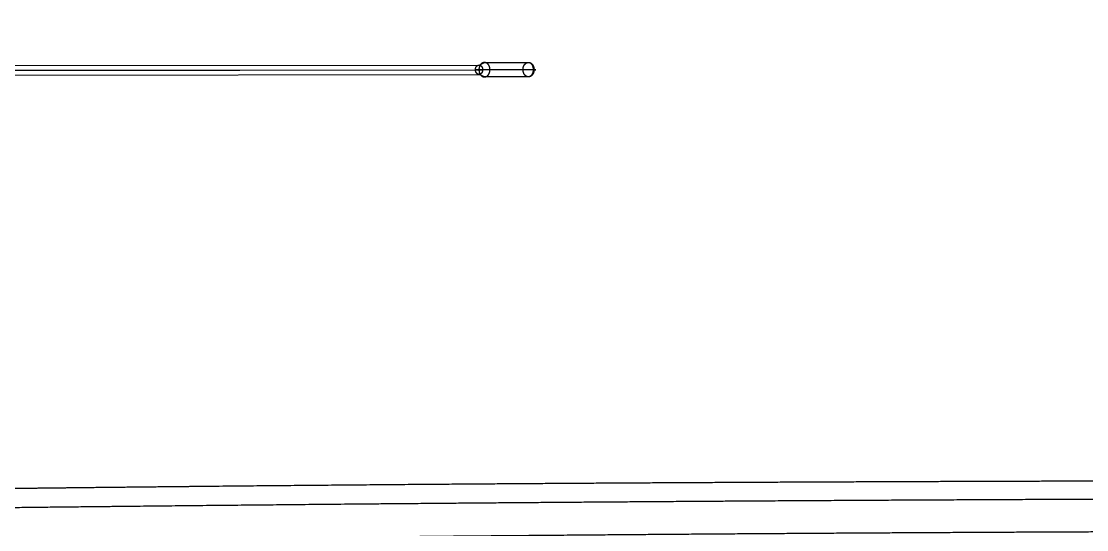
# Model space of a CAD drawing. Extents: x -912 to 8450, y -583 to 4401.
# Drawn here: x 3286 to 3729, y -106.2 to 105.1 of the extents above; entities that cross this region are included whole.
import ezdxf

# ---------------------------------------------------------------- set-up
doc = ezdxf.new("R2010")
doc.units = 0
doc.header["$MEASUREMENT"] = 0
doc.linetypes.add('HIDDEN', pattern=[4.5, 1.5, -1.5, 1.5])
doc.layers.add('3', color=7, linetype='CONTINUOUS')
doc.layers.add('4', color=7, linetype='CONTINUOUS')

msp = doc.modelspace()

# ---------------------------------------------------------------- linework, layer by layer
at = {"layer": '3', "color": 4, "linetype": 'HIDDEN'}
for points in [[(3339.679, 1872.8191, 0.000000244), (3340.1027, 1876.1651, -0.0000000546), (3340.5264, 1879.5111, -0.000000964), (3340.9501, 1882.857, 0.0000002214), (3341.3738, 1886.203, 0.000003804)], [(3376.3971, 2103.0865, 0.000000264), (3376.8208, 2106.4325, -0.0000000608), (3377.2445, 2109.7784, -0.0000010416)], [(3338.8316, 1866.1272, -0.0000000603), (3339.2553, 1869.4732)], [(3375.5497, 2096.3946, -0.0000000669), (3375.9734, 2099.7405)], [(3380.2214, 2438.3762, 0.0000000878), (3380.2214, 2441.7489, 0.0000015038)], [(3380.2214, 2428.2581, 0.0000000966), (3380.2214, 2431.6308)], [(3335.4421, 1839.3596, 0.0000003757), (3335.8658, 1842.7055, -0.0000016333), (3336.2895, 1846.0515, -0.0000000942), (3336.7132, 1849.3974, 0.0000004138), (3337.1368, 1852.7434, 1)], [(3337.5605, 1856.0894, -0.000000104), (3337.9842, 1859.4353)], [(3364.5338, 2009.3996, 0.000000121), (3364.9575, 2012.7455, -0.0000005254), (3365.3811, 2016.0915, -1)], [(3242.2211, 1545.4044, 0.0000004809), (3242.2211, 1548.7771, -0.0000020684), (3242.2211, 1552.1498, -0.0000001406), (3242.2211, 1555.5224, 0.0000005284), (3242.2211, 1558.8951, 0.0000001092), (3242.2211, 1562.2678, -0.0000001509), (3242.2211, 1565.6404, -0.0000003182), (3242.2211, 1569.0131, 0.0000001051), (3242.2211, 1572.3858, 0.0000012272), (3242.2211, 1575.7584, -0.0000002906), (3242.2211, 1579.1311, -0.0000048357), (3242.2211, 1582.5038, 0.000001115), (3242.2211, 1585.8765, 0.0000190804)]]:
    msp.add_lwpolyline(points, format="xyb", dxfattribs=at)
at = {"layer": '4', "color": 4, "linetype": 'CONTINUOUS'}
for p, q in [((3227.9192, 84.678104), (3474.856, 84.995558)), ((3230.9022, 84.633175), (3477.8434, 84.950884)), ((3476.3659, 86.925717), (3478.6244, 87.978872)), ((3478.6244, 87.978872), (3496.9438, 88.005182)), ((3478.5747, 81.979287), (3476.3336, 83.02598)), ((3496.8941, 82.005592), (3478.5747, 81.979287))]:
    msp.add_line(p, q, dxfattribs=at)
at = {"layer": '4', "color": 3, "linetype": 'CONTINUOUS'}
for p, q in [((3229.4129, 86.599147), (3476.3678, 86.925679)), ((3474.8578, 85.000716), (3476.303, 85.015861)), ((3476.303, 85.015861), (3494.6208, 85.040138)), ((3480.8993, 84.946341), (3477.8454, 84.955536)), ((3499.2171, 84.970642), (3480.8993, 84.946341)), ((3229.3827, 82.699413), (3476.3357, 83.025941))]:
    msp.add_line(p, q, dxfattribs=at)
at = {"layer": '4', "color": 4, "linetype": 'CONTINUOUS'}
for points in [[(3476.3336, 83.025981), (3476.2692, 83.028764, -0.01458394), (3476.2044, 83.035253, -0.014151958), (3476.1392, 83.04559, -0.013931931), (3476.0738, 83.059699, -0.014135439), (3476.0084, 83.077826, -0.014124724), (3475.9433, 83.099835, -0.014007981), (3475.8787, 83.125891, -0.013826042), (3475.8146, 83.155813, -0.013680499), (3475.7515, 83.189724, -0.013451364), (3475.6894, 83.227393, -0.01321601), (3475.6287, 83.268886, -0.012931457), (3475.5693, 83.313931, -0.012649555), (3475.5117, 83.362538, -0.012337702), (3475.4559, 83.4144, -0.012022196), (3475.4021, 83.46947, -0.011702656), (3475.3505, 83.527422, -0.011378937), (3475.3012, 83.58816, -0.011058125), (3475.2542, 83.651337, -0.010720777), (3475.2099, 83.71681, -0.010437059), (3475.168, 83.784278, -0.010150277), (3475.1289, 83.853577, -0.0098259491), (3475.0924, 83.924254, -0.009453391), (3475.0588, 83.996109, -0.0093457144), (3475.0276, 84.069617, -0.009147907), (3474.9987, 84.145444, -0.0089331363), (3474.9721, 84.223528, -0.008971072), (3474.9479, 84.303854, -0.0089176136), (3474.9263, 84.386138, -0.0088888451), (3474.9074, 84.470236, -0.0088363469), (3474.8913, 84.555852, -0.0088230612), (3474.8782, 84.642808, -0.0087860582), (3474.868, 84.730798, -0.0087766756), (3474.8609, 84.819596, -0.0087557223), (3474.8569, 84.908897, -0.0087528779), (3474.8561, 84.998438, -0.0087485707), (3474.8584, 85.087933, -0.0087526947), (3474.8639, 85.177091, -0.008765597), (3474.8724, 85.265653, -0.0087766446), (3474.884, 85.353313, -0.008806132), (3474.8986, 85.43985, -0.008823573), (3474.9161, 85.524957, -0.0088689804), (3474.9364, 85.608463, -0.0088900663), (3474.9594, 85.690072, -0.0089507352), (3474.9849, 85.769647, -0.0089869756), (3475.0128, 85.846906, -0.0090482038), (3475.043, 85.921839, -0.0090166449), (3475.0754, 85.994387, -0.0092399397), (3475.1102, 86.065207, -0.0094455703), (3475.1478, 86.134763, -0.0095608739), (3475.188, 86.202861, -0.0099444737), (3475.231, 86.269047, -0.010276314), (3475.2764, 86.333161, -0.010566436), (3475.3244, 86.394903, -0.010864315), (3475.3747, 86.454135, -0.011226903), (3475.4273, 86.510511, -0.011529967), (3475.482, 86.563941, -0.011794261), (3475.5386, 86.6141, -0.01220586), (3475.5971, 86.660953, -0.012751633), (3475.6572, 86.704199, -0.012745907), (3475.7186, 86.743839, -0.012242902), (3475.7807, 86.779599, -0.013635338), (3475.8449, 86.811614, -0.016335506), (3475.9114, 86.839679, -0.012938355), (3475.9745, 86.863687, -0.0051894432), (3476.0319, 86.883378, -0.017888237), (3476.1056, 86.899867, -0.031111822), (3476.2184, 86.913993, -0.01582894), (3476.3659, 86.925718, -0.0085646874)], [(3478.6244, 87.978872), (3478.4926, 87.97609, 0.020335569), (3478.3589, 87.962821, 0.019103957), (3478.223, 87.93871, 0.018593888), (3478.0857, 87.903651, 0.019269526), (3477.9481, 87.856569, 0.019331475), (3477.8109, 87.797693, 0.019155346), (3477.675, 87.726385, 0.018792764), (3477.5413, 87.643155, 0.018555144), (3477.4108, 87.547613, 0.018091254), (3477.2844, 87.440586, 0.017654748), (3477.163, 87.322048, 0.017095666), (3477.0475, 87.193108, 0.016580748), (3476.9387, 87.0541, 0.016009449), (3476.8372, 86.906342, 0.015462993), (3476.7439, 86.750498, 0.01492207), (3476.6589, 86.588, 0.014385897), (3476.583, 86.419763, 0.013907053), (3476.5161, 86.247208, 0.013412533), (3476.4586, 86.071404, 0.012994752), (3476.4103, 85.893679, 0.012524805), (3476.3713, 85.715162, 0.012207892), (3476.3411, 85.536882, 0.011856851), (3476.3199, 85.359894, 0.011502066), (3476.3067, 85.185347, 0.010970421), (3476.3015, 85.013839, 0.011110096), (3476.3039, 84.842217, 0.011103511), (3476.3141, 84.667316, 0.010950396), (3476.3325, 84.489729, 0.011467057), (3476.3597, 84.310582, 0.0118063), (3476.3957, 84.130931, 0.012142485), (3476.441, 83.951788, 0.012440505), (3476.4956, 83.77429, 0.012887481), (3476.5596, 83.599754, 0.013293121), (3476.6327, 83.429263, 0.013787154), (3476.715, 83.264233, 0.014222301), (3476.8057, 83.105607, 0.014671783), (3476.9047, 82.954823, 0.015287369), (3477.0112, 82.812553, 0.016068165), (3477.1248, 82.680124, 0.016284792), (3477.2439, 82.557972, 0.015902349), (3477.3675, 82.447246, 0.017695961), (3477.4974, 82.347682, 0.021069718), (3477.6339, 82.260035, 0.017323984), (3477.7644, 82.185028, 0.0079531117), (3477.8842, 82.123571, 0.023344166), (3478.0374, 82.070783, 0.040680223), (3478.2707, 82.022547, 0.021618009), (3478.5747, 81.979288, 0.01202327)], [(3476.3659, 86.925718), (3476.4303, 86.922936, -0.01458391), (3476.4951, 86.916447, -0.014151926), (3476.5603, 86.90611, -0.013931895), (3476.6257, 86.892, -0.0141354), (3476.6911, 86.873873, -0.014124682), (3476.7562, 86.851864, -0.014007937), (3476.8209, 86.825807, -0.013825998), (3476.8849, 86.795886, -0.013680454), (3476.948, 86.761975, -0.01345132), (3477.0101, 86.724306, -0.013215967), (3477.0709, 86.682812, -0.012931415), (3477.1302, 86.637767, -0.012649515), (3477.1878, 86.58916, -0.012337665), (3477.2436, 86.537298, -0.012022161), (3477.2974, 86.482228, -0.011702624), (3477.349, 86.424276, -0.011378908), (3477.3984, 86.363538, -0.011058099), (3477.4453, 86.30036, -0.010720754), (3477.4897, 86.234887, -0.010437039), (3477.5315, 86.16742, -0.01015026), (3477.5707, 86.09812, -0.0098259349), (3477.6071, 86.027444, -0.0094533786), (3477.6407, 85.955589, -0.0093457063), (3477.6719, 85.88208, -0.0091479048), (3477.7008, 85.806254, -0.008933136), (3477.7275, 85.72817, -0.008971072), (3477.7516, 85.647843, -0.0089176137), (3477.7733, 85.565559, -0.0088888451), (3477.7921, 85.481461, -0.0088363469), (3477.8082, 85.395845, -0.0088230612), (3477.8214, 85.308889, -0.0087860582), (3477.8316, 85.220899, -0.0087766756), (3477.8386, 85.132102, -0.0087557223), (3477.8426, 85.042801, -0.0087528779), (3477.8434, 84.953259, -0.0087485707), (3477.8412, 84.863764, -0.0087526947), (3477.8357, 84.774606, -0.008765597), (3477.8271, 84.686045, -0.0087766446), (3477.8155, 84.598385, -0.008806132), (3477.8009, 84.511848, -0.008823573), (3477.7834, 84.426741, -0.0088689804), (3477.7631, 84.343235, -0.0088900663), (3477.7401, 84.261625, -0.0089507352), (3477.7147, 84.18205, -0.0089869754), (3477.6867, 84.104791, -0.0090482038), (3477.6566, 84.029858, -0.0090166454), (3477.6242, 83.957311, -0.0092399451), (3477.5894, 83.886491, -0.0094455873), (3477.5518, 83.816934, -0.009560897), (3477.5115, 83.748836, -0.0099444977), (3477.4685, 83.682651, -0.01027634), (3477.4231, 83.618536, -0.010566465), (3477.3751, 83.556795, -0.010864347), (3477.3248, 83.497563, -0.011226937), (3477.2722, 83.441187, -0.011530003), (3477.2175, 83.387757, -0.011794298), (3477.1609, 83.337598, -0.0122059), (3477.1025, 83.290745, -0.012751675), (3477.0423, 83.247499, -0.012745949), (3476.981, 83.20786, -0.012242942), (3476.9188, 83.172099, -0.013635381), (3476.8546, 83.140084, -0.016335555), (3476.7881, 83.11202, -0.012938392), (3476.725, 83.088012, -0.0051894574), (3476.6676, 83.068321, -0.017888284), (3476.5939, 83.051833, -0.031111888), (3476.4811, 83.037707, -0.015828965), (3476.3336, 83.025981, -0.0085646989)], [(3478.5747, 81.979288), (3478.6738, 81.98057, 0.014595194), (3478.7737, 81.987535, 0.014184706), (3478.8742, 82.000399, 0.013985572), (3478.9752, 82.019057, 0.014210144), (3479.0762, 82.043896, 0.014219723), (3479.1769, 82.074717, 0.014120289), (3479.277, 82.111785, 0.013953897), (3479.3762, 82.154827, 0.013821447), (3479.4742, 82.204046, 0.013602852), (3479.5706, 82.259096, 0.013375093), (3479.6651, 82.320088, 0.013095569), (3479.7575, 82.386611, 0.012816143), (3479.8474, 82.45869, 0.012504474), (3479.9346, 82.53586, 0.012187036), (3480.0187, 82.61806, 0.011863881), (3480.0996, 82.704791, 0.01153503), (3480.177, 82.795916, 0.011207852), (3480.2508, 82.890903, 0.010863033), (3480.3207, 82.989541, 0.010571635), (3480.3868, 83.091364, 0.010276694), (3480.4487, 83.19613, 0.0099431219), (3480.5066, 83.30314, 0.0095608043), (3480.5601, 83.412094, 0.009445958), (3480.61, 83.523704, 0.0092399813), (3480.6564, 83.638986, 0.0090165688), (3480.6993, 83.757845, 0.009048217), (3480.7386, 83.880269, 0.0089870174), (3480.7739, 84.005822, 0.0089507539), (3480.8051, 84.134292, 0.0088900766), (3480.8321, 84.265226, 0.0088689958), (3480.8545, 84.39836, 0.0088235893), (3480.8724, 84.533221, 0.0088061463), (3480.8855, 84.66947, 0.0087766576), (3480.894, 84.806635, 0.0087656098), (3480.8975, 84.94432, 0.0087527068), (3480.8962, 85.082076, 0.0087485819), (3480.8901, 85.219463, 0.0087528884), (3480.8792, 85.356074, 0.0087557329), (3480.8635, 85.491443, 0.008776685), (3480.8433, 85.625222, 0.0087860657), (3480.8185, 85.756938, 0.00882307), (3480.7895, 85.88632, 0.0088363607), (3480.7562, 86.012911, 0.0088888512), (3480.719, 86.13649, 0.0089175971), (3480.678, 86.25662, 0.008971084), (3480.6336, 86.373276, 0.0089332346), (3480.5856, 86.486366, 0.0091478759), (3480.5339, 86.596912, 0.0093453137), (3480.4778, 86.705645, 0.0094534348), (3480.4176, 86.812259, 0.0098272689), (3480.3532, 86.916056, 0.010149892), (3480.285, 87.016783, 0.010431921), (3480.2127, 87.113979, 0.010722043), (3480.1369, 87.207423, 0.011076927), (3480.0574, 87.296581, 0.011373954), (3479.9747, 87.381303, 0.011634003), (3479.8889, 87.461087, 0.012040787), (3479.8002, 87.53587, 0.012581623), (3479.7087, 87.605186, 0.012580377), (3479.6154, 87.669007, 0.012089417), (3479.5207, 87.726902, 0.013472645), (3479.4228, 87.77913, 0.016154402), (3479.3212, 87.825392, 0.012808858), (3479.2248, 87.865251, 0.0051409911), (3479.137, 87.89821, 0.017733306), (3479.0241, 87.926998, 0.030917492), (3478.8509, 87.953976, 0.0157689), (3478.6244, 87.978872, 0.008542652)], [(3496.8941, 82.005588), (3496.795, 82.009868, -0.014584005), (3496.6953, 82.01985, -0.01415202), (3496.595, 82.035753, -0.013931989), (3496.4944, 82.057459, -0.014135497), (3496.3938, 82.085347, -0.014124779), (3496.2936, 82.119206, -0.014008032), (3496.1942, 82.159292, -0.013826089), (3496.0957, 82.205325, -0.013680541), (3495.9986, 82.257495, -0.013451401), (3495.9031, 82.315447, -0.013216042), (3495.8096, 82.379283, -0.012931483), (3495.7183, 82.448583, -0.012649576), (3495.6297, 82.523362, -0.012337718), (3495.5438, 82.60315, -0.012022207), (3495.4611, 82.687872, -0.011702662), (3495.3816, 82.77703, -0.011378939), (3495.3057, 82.870472, -0.011058124), (3495.2335, 82.967668, -0.010720772), (3495.1653, 83.068396, -0.010437052), (3495.1009, 83.172192, -0.010150269), (3495.0407, 83.278806, -0.0098259371), (3494.9846, 83.387539, -0.0094533736), (3494.9329, 83.498085, -0.0093457032), (3494.8849, 83.611175, -0.0091479157), (3494.8404, 83.727831, -0.0089331534), (3494.7994, 83.847961, -0.0089710901), (3494.7623, 83.97154, -0.0089176312), (3494.729, 84.098131, -0.0088888619), (3494.6999, 84.227513, -0.0088363627), (3494.6751, 84.359229, -0.0088230763), (3494.6549, 84.493008, -0.0087860727), (3494.6393, 84.628378, -0.0087766893), (3494.6284, 84.764989, -0.0087557353), (3494.6222, 84.902375, -0.0087528901), (3494.621, 85.040132, -0.0087485822), (3494.6245, 85.177817, -0.0087527057), (3494.633, 85.314983, -0.0087656074), (3494.6461, 85.451231, -0.0087766543), (3494.664, 85.586093, -0.0088061412), (3494.6864, 85.719228, -0.0088235817), (3494.7134, 85.850161, -0.0088689887), (3494.7445, 85.978632, -0.008890074), (3494.7799, 86.104185, -0.0089507426), (3494.8191, 86.226609, -0.0089869822), (3494.8621, 86.345469, -0.00904821), (3494.9085, 86.460751, -0.0090166508), (3494.9583, 86.572362, -0.0092399472), (3495.0119, 86.681317, -0.0094455816), (3495.0697, 86.788327, -0.0095608866), (3495.1317, 86.893094, -0.0099444869), (3495.1978, 86.994917, -0.010276328), (3495.2677, 87.093555, -0.010566451), (3495.3415, 87.188543, -0.010864331), (3495.4189, 87.279669, -0.01122692), (3495.4998, 87.366401, -0.011529985), (3495.5839, 87.448601, -0.011794279), (3495.671, 87.52577, -0.012205879), (3495.7609, 87.597852, -0.012751654), (3495.8535, 87.664384, -0.012745927), (3495.9479, 87.725368, -0.012242922), (3496.0435, 87.780384, -0.01363536), (3496.1423, 87.829638, -0.016335531), (3496.2446, 87.872815, -0.012938376), (3496.3416, 87.90975, -0.005189453), (3496.43, 87.940044, -0.017888263), (3496.5433, 87.965411, -0.031111864), (3496.7169, 87.987144, -0.015828961), (3496.9438, 88.005183, -0.0085646984)], [(3496.9438, 88.005183), (3497.0755, 87.998417, -0.020315509), (3497.209, 87.981107, -0.019045089), (3497.3445, 87.952891, -0.018499632), (3497.4811, 87.91369, -0.019136881), (3497.6179, 87.862457, -0.019164342), (3497.7541, 87.799446, -0.018961457), (3497.8888, 87.724046, -0.018578561), (3498.0211, 87.636793, -0.018325945), (3498.1499, 87.537329, -0.017855035), (3498.2746, 87.426504, -0.017417231), (3498.3939, 87.304326, -0.016863349), (3498.5073, 87.171923, -0.01635736), (3498.6137, 87.02966, -0.015799408), (3498.7128, 86.878869, -0.015268346), (3498.8035, 86.720242, -0.014745098), (3498.8857, 86.555213, -0.014227297), (3498.9588, 86.384723, -0.013767477), (3499.0229, 86.210186, -0.013291802), (3499.0774, 86.032689, -0.012892723), (3499.1228, 85.853545, -0.012440848), (3499.1588, 85.673894, -0.012141082), (3499.186, 85.494747, -0.011806205), (3499.2043, 85.31716, -0.011467418), (3499.2146, 85.142258, -0.010950386), (3499.217, 84.970636, -0.011103406), (3499.2118, 84.799128, -0.011110183), (3499.1986, 84.624581, -0.010970413), (3499.1773, 84.447592, -0.011501685), (3499.1472, 84.269312, -0.011856927), (3499.1082, 84.090794, -0.012209283), (3499.0599, 83.913069, -0.012524441), (3499.0024, 83.737264, -0.012989446), (3498.9355, 83.564709, -0.013413838), (3498.8596, 83.396471, -0.013926915), (3498.7746, 83.233971, -0.014380844), (3498.6813, 83.078128, -0.014847842), (3498.5798, 82.930374, -0.015482194), (3498.471, 82.79136, -0.016281797), (3498.3552, 82.662402, -0.01650724), (3498.2341, 82.543881, -0.016121418), (3498.1087, 82.436921, -0.017937531), (3497.9772, 82.34131, -0.021347911), (3497.8393, 82.257812, -0.017538151), (3497.7076, 82.186771, -0.0080461278), (3497.5868, 82.128952, -0.02359975), (3497.4328, 82.080811, -0.041014854), (3497.1988, 82.039642, -0.021728453), (3496.8941, 82.005588, -0.012064659)], [(3496.9438, 88.005183), (3497.0357, 88.00199, -0.019915382), (3497.1287, 87.991612, -0.018811407), (3497.223, 87.9738, -0.018311605), (3497.3181, 87.94852, -0.018750506), (3497.4137, 87.915074, -0.018631008), (3497.5093, 87.873595, -0.01829852), (3497.6045, 87.823602, -0.01777727), (3497.699, 87.765354, -0.017358353), (3497.7922, 87.698464, -0.01672976), (3497.8837, 87.623345, -0.016151374), (3497.973, 87.539772, -0.015448825), (3498.0598, 87.448308, -0.014821382), (3498.1434, 87.348905, -0.014141525), (3498.2237, 87.242238, -0.013543913), (3498.3, 87.128434, -0.012885814), (3498.3723, 87.008334, -0.012259856), (3498.4398, 86.882256, -0.011785846), (3498.5027, 86.750848, -0.011449165), (3498.5605, 86.614485, -0.010722657), (3498.6131, 86.474828, -0.0097432174), (3498.6603, 86.332706, -0.010151601), (3498.7022, 86.185798, -0.011305827), (3498.7386, 86.033641, -0.0086464381), (3498.7695, 85.889411, -0.0037128397), (3498.7946, 85.758032, -0.011008794), (3498.8154, 85.591127, -0.017883397), (3498.833, 85.337794, -0.0090053719), (3498.8473, 85.008158, -0.0049246994)]]:
    msp.add_lwpolyline(points, format="xyb", dxfattribs=at)
at = {"layer": '4', "color": 3, "linetype": 'CONTINUOUS'}
msp.add_lwpolyline([(3494.6208, 85.040137), (3494.7152, 85.04022, -0.0002378648), (3494.8164, 85.040222, -0.0002030171), (3494.9246, 85.040139, -0.0001815918), (3495.0394, 85.039971, -0.0001737273), (3495.161, 85.039709, -0.0001628886), (3495.2888, 85.039354, -0.0001532874), (3495.4228, 85.0389, -0.0001442413), (3495.5625, 85.03835, -0.0001381089), (3495.7076, 85.037697, -0.0001317876), (3495.8573, 85.036948, -0.000127171), (3496.0115, 85.036097, -0.0001226099), (3496.1692, 85.035152, -0.0001193819), (3496.3299, 85.034111, -0.0001164396), (3496.4928, 85.032981, -0.0001145321), (3496.6574, 85.031764, -0.0001126128), (3496.8227, 85.030468, -0.0001110363), (3496.988, 85.029097, -0.0001112283), (3497.1527, 85.027658, -0.0001128452), (3497.3161, 85.026156, -0.0001109576), (3497.477, 85.024608, -0.000105709), (3497.6342, 85.023024, -0.0001159678), (3497.7899, 85.021379, -0.0001371081), (3497.9442, 85.019665, -0.0001120383), (3498.0868, 85.018036, -0.0000500561), (3498.2137, 85.016548, -0.0001542086), (3498.3637, 85.014643, -0.0002821692), (3498.5775, 85.011734, -0.0001598231), (3498.8472, 85.007937, -0.0000928568)], format="xyb", dxfattribs=at)
for points, knots in [([(4169.5692, -106.91587), (4161.9692, -106.91587), (4154.3692, -106.91587), (4146.7692, -106.91587), (4138.9152, -106.91587), (4131.0612, -106.91587), (4130.807, -106.91388), (4130.301, -106.9047), (4129.8034, -106.88629), (4129.5576, -106.87508), (4129.0692, -106.85075), (4128.5809, -106.82643), (4128.3351, -106.81521), (4127.8375, -106.7968), (4127.3315, -106.78762), (4127.0773, -106.78563), (4089.8351, -106.78563), (4052.5929, -106.78563), (4015.6047, -106.78563), (3974.5929, -106.78563), (3933.5811, -106.78563), (3929.5575, -106.78534), (3897.8514, -106.78755), (3866.1513, -106.81676), (3838.4993, -106.86248), (3778.5586, -107.005), (3718.945, -107.23917), (3686.9177, -107.3914), (3621.0412, -107.75743), (3556.0483, -108.22307), (3522.7652, -108.4883), (3454.7255, -109.08231), (3388.1875, -109.76215), (3354.3185, -110.13257), (3294.0102, -110.83177), (3235.1517, -111.57746), (3209.1884, -111.91787), (3157.1825, -112.62054), (3106.2475, -113.34602), (3080.726, -113.71789), (3025.7443, -114.53471), (2971.7553, -115.36608), (2942.8489, -115.81814), (2894.1319, -116.58947), (2845.9418, -117.36544), (2826.2143, -117.68493), (2799.3101, -118.12278), (2772.5307, -118.56112), (2765.3497, -118.67922), (2751.0374, -118.9154), (2736.7721, -119.15164), (2729.6384, -119.26977), (2720.7745, -119.41623), (2711.901, -119.56272), (2710.1871, -119.59102), (2704.6225, -119.6829), (2699.0612, -119.77448), (2695.2144, -119.83792), (2685.6382, -119.99652), (2676.0726, -120.15791), (2670.3518, -120.25636), (2660.7594, -120.42445), (2651.1788, -120.60282), (2647.31, -120.6771), (2640.729, -120.80823), (2634.1542, -120.94894), (2631.4435, -121.0091), (2626.3268, -121.12537), (2621.2144, -121.25056), (2618.8103, -121.31085), (2614.0619, -121.43466), (2609.3174, -121.5676), (2606.9751, -121.63571), (2602.8389, -121.76073), (2598.706, -121.89469), (2596.9131, -121.95467), (2594.8403, -122.02644), (2592.7681, -122.09957), (2592.4885, -122.11626), (2590.8258, -122.09511), (2589.1132, -121.6076), (2587.7213, -120.88542), (2585.5354, -119.18944), (2583.7731, -116.8487), (2583.1428, -115.80676), (2582.4554, -114.36749), (2581.9545, -112.85914), (2581.8543, -112.50738), (2578.4086, -101.02217), (2575.0611, -89.507597), (2571.9066, -78.318121), (2568.7434, -66.754963), (2565.673, -55.167137), (2565.5751, -54.817704), (2565.0104, -52.405775), (2564.9324, -49.933831), (2565.2487, -47.913974), (2566.0423, -45.814904), (2567.2434, -44.162314), (2567.4328, -43.93455), (2568.1358, -43.050302), (2568.8391, -42.165968), (2569.3573, -41.514445), (2570.027, -40.672749), (2570.6969, -39.830976), (2570.8525, -39.645864), (2571.5271, -38.700026), (2572.0042, -37.542632), (2572.2372, -36.530263), (2572.43, -33.975619), (2571.7718, -31.337238), (2571.109, -29.892207), (2570.0473, -28.413308), (2568.7771, -27.334167), (2568.5633, -27.175482), (2565.1978, -24.559761), (2561.8354, -21.943074), (2558.6868, -19.489839), (2555.3054, -16.852076), (2551.927, -14.213356), (2551.696, -14.028101), (2550.6363, -13.242011), (2549.4268, -12.519368), (2548.429, -12.016148), (2547.08, -11.448514), (2545.709, -11.008807), (2545.3928, -10.91815), (2539.5981, -9.191234), (2533.8034, -7.464317), (2528.3247, -5.83157), (2522.4282, -4.074317), (2516.5317, -2.317063), (2516.1115, -2.198231), (2515.2326, -1.90911), (2514.3781, -1.569127), (2513.9331, -1.37488), (2513.1116, -0.982846), (2512.3244, -0.541504), (2511.9622, -0.328865), (2511.1254, 0.239088), (2510.3764, 0.934617), (2509.9802, 1.386237), (2509.4677, 2.14193), (2509.114, 2.986126), (2509.0214, 3.281244), (2508.9278, 3.58214), (2508.8418, 3.885708), (2508.8403, 3.890865), (2508.7516, 4.204839), (2508.6708, 4.521636), (2508.6033, 4.836071), (2505.7004, 17.564992), (2502.7976, 30.293914), (2499.9661, 42.709466), (2497.0658, 55.427371), (2494.1654, 68.145277), (2494.0897, 68.446335), (2493.8206, 69.926257), (2493.8671, 71.448746), (2494.1017, 72.635722), (2494.6841, 74.266871), (2495.5653, 75.737126), (2495.8627, 76.172761), (2496.2903, 76.72852), (2496.7565, 77.25006), (2496.8748, 77.377809), (2497.0897, 77.601369), (2497.3119, 77.817661), (2497.4109, 77.91105), (2497.7116, 78.18568), (2498.0263, 78.446344), (2498.2439, 78.610732), (2498.588, 78.874421), (2498.935, 79.135196), (2499.0639, 79.231342), (2499.6698, 79.680191), (2500.2823, 80.11927), (2500.7668, 80.456323), (2501.9707, 81.289237), (2503.1777, 82.100123), (2503.899, 82.576193), (2505.1323, 83.375469), (2506.361, 84.146414), (2506.8698, 84.458899), (2509.3913, 86.018639), (2511.9128, 87.578379), (2513.925, 88.82306), (2516.2066, 90.234422), (2518.4883, 91.645784), (2518.7573, 91.809936), (2520.3126, 92.797815), (2521.879, 93.939727), (2523.1128, 94.943107), (2524.4621, 96.170509), (2525.563, 97.338171), (2525.7454, 97.54123), (2528.0404, 100.05381), (2530.3375, 102.56699), (2532.4495, 104.87642), (2534.7651, 107.40707), (2537.0828, 109.93832), (2537.2888, 110.15377), (2538.5994, 111.71395), (2539.5432, 113.73763), (2540.0133, 115.70863), (2540.1382, 118.15929), (2539.7835, 120.5896), (2539.7151, 120.9483), (2530.1872, 175.27241), (2522.245, 229.88134), (2515.7395, 284.31751), (2507.2529, 372.09968), (2501.6838, 460.11786), (2499.9711, 493.44598), (2498.1912, 537.9186), (2497.0665, 582.41177), (2496.8258, 593.54476), (2496.4696, 613.32629), (2496.2399, 633.1098), (2496.1637, 641.75865), (2496.1122, 650.40768), (2496.0848, 659.0568)], [0, 0, 0, 0, 0, 0, 0.014453007, 0.014453007, 0.014453007, 0.014936063, 0.014936063, 0.014936063, 0.015419118, 0.015419118, 0.015419118, 0.015902174, 0.015902174, 0.015902174, 0.016385229, 0.016385229, 0.016385229, 0.086726107, 0.086726107, 0.086726107, 0.094377795, 0.094377795, 0.094377795, 0.14702198, 0.14702198, 0.14702198, 0.20868617, 0.20868617, 0.20868617, 0.2745355, 0.2745355, 0.2745355, 0.34461528, 0.34461528, 0.34461528, 0.40103425, 0.40103425, 0.40103425, 0.45884745, 0.45884745, 0.45884745, 0.52673347, 0.52673347, 0.52673347, 0.57410493, 0.57410493, 0.57410493, 0.5915719, 0.5915719, 0.5915719, 0.60903886, 0.60903886, 0.60903886, 0.61321982, 0.61321982, 0.61321982, 0.62261448, 0.62261448, 0.62261448, 0.63661688, 0.63661688, 0.63661688, 0.64610888, 0.64610888, 0.64610888, 0.65277228, 0.65277228, 0.65277228, 0.65869132, 0.65869132, 0.65869132, 0.66446779, 0.66446779, 0.66446779, 0.66889624, 0.66889624, 0.66889624, 0.66958987, 0.66958987, 0.66958987, 0.67297366, 0.67297366, 0.67297366, 0.67529837, 0.67529837, 0.67529837, 0.67599448, 0.67599448, 0.67599448, 0.69812354, 0.69812354, 0.69812354, 0.69881347, 0.69881347, 0.69881347, 0.70284202, 0.70284202, 0.70284202, 0.70353722, 0.70353722, 0.70353722, 0.70548223, 0.70548223, 0.70548223, 0.70604977, 0.70604977, 0.70604977, 0.70815896, 0.70815896, 0.70815896, 0.71108321, 0.71108321, 0.71108321, 0.71165152, 0.71165152, 0.71165152, 0.72013451, 0.72013451, 0.72013451, 0.72076948, 0.72076948, 0.72076948, 0.72289182, 0.72289182, 0.72289182, 0.72352732, 0.72352732, 0.72352732, 0.73454587, 0.73454587, 0.73454587, 0.7353861, 0.7353861, 0.7353861, 0.73633294, 0.73633294, 0.73633294, 0.73716856, 0.73716856, 0.73716856, 0.73833013, 0.73833013, 0.73833013, 0.73892095, 0.73892095, 0.73892095, 0.73893115, 0.73893115, 0.73893115, 0.73954239, 0.73954239, 0.73954239, 0.76375953, 0.76375953, 0.76375953, 0.76434928, 0.76434928, 0.76434928, 0.76661729, 0.76661729, 0.76661729, 0.76762613, 0.76762613, 0.76762613, 0.76796068, 0.76796068, 0.76796068, 0.76822191, 0.76822191, 0.76822191, 0.76874187, 0.76874187, 0.76874187, 0.76904763, 0.76904763, 0.76904763, 0.77017571, 0.77017571, 0.77017571, 0.77184975, 0.77184975, 0.77184975, 0.77304006, 0.77304006, 0.77304006, 0.77774253, 0.77774253, 0.77774253, 0.77837225, 0.77837225, 0.77837225, 0.7813601, 0.7813601, 0.7813601, 0.78200313, 0.78200313, 0.78200313, 0.78927143, 0.78927143, 0.78927143, 0.78996594, 0.78996594, 0.78996594, 0.79394835, 0.79394835, 0.79394835, 0.79464249, 0.79464249, 0.79464249, 0.89890991, 0.89890991, 0.89890991, 0.96237488, 0.96237488, 0.96237488, 0.98355179, 0.98355179, 0.98355179, 1, 1, 1, 1, 1, 1]), ([(2603.2232, 659.30926), (2603.3836, 608.41259), (2604.3817, 557.51881), (2606.2179, 506.64815), (2611.8099, 402.56113), (2621.5247, 298.79686), (2627.677, 245.82457), (2639.23, 164.22553), (2654.3263, 83.246678), (2660.123, 54.75426), (2670.3178, 8.769216), (2681.8894, -36.880784), (2686.5273, -54.298692), (2691.7461, -72.960599), (2697.223, -91.546743), (2697.607, -92.844496), (2698.1847, -94.790587), (2698.7646, -96.736017), (2698.9627, -97.383215), (2699.3765, -98.673249), (2699.8481, -99.943738), (2700.1041, -100.57129), (2700.5466, -101.53136), (2701.0713, -102.43597), (2701.2719, -102.75095), (2701.5916, -103.21734), (2701.945, -103.6451), (2702.0707, -103.78529), (2702.485, -104.20627), (2702.9394, -104.54259), (2703.262, -104.72298), (2703.6629, -104.89245), (2704.0371, -105.0114), (2704.1166, -105.03483), (2704.3375, -105.09562), (2704.5469, -105.14577), (2704.6772, -105.17367), (2705.0358, -105.24449), (2705.3616, -105.30796), (2705.5633, -105.35038), (2705.9398, -105.4352), (2706.3079, -105.50726), (2706.4856, -105.5404), (2706.8357, -105.60332), (2707.2185, -105.66387), (2707.4101, -105.69185), (2707.9529, -105.76498), (2708.5793, -105.83355), (2709.0039, -105.87209), (2710.2547, -105.96942), (2711.4873, -105.98537), (2712.2761, -105.97676), (2721.6587, -105.76061), (2731.0587, -105.5572), (2739.6918, -105.39171), (2753.6416, -105.1365), (2767.6345, -104.87485), (2772.9543, -104.77362), (2788.2732, -104.47036), (2803.6377, -104.17302), (2813.6822, -103.98145), (2843.2817, -103.42502), (2873.0651, -102.88835), (2892.8067, -102.54212), (2948.7782, -101.58642), (3005.5734, -100.68662), (3042.6419, -100.12649), (3107.0747, -99.197649), (3173.0901, -98.321518), (3200.9384, -97.964674), (3238.2253, -97.504073), (3276.0865, -97.060754), (3285.3824, -96.953373), (3317.6396, -96.588376), (3350.3184, -96.240963), (3373.7615, -96.0021), (3421.1412, -95.543874), (3469.3323, -95.126348), (3493.6573, -94.927796), (3555.8181, -94.451687), (3619.0247, -94.047786), (3657.6377, -93.830229), (3733.3221, -93.461085), (3809.71, -93.2128), (3846.9828, -93.124809), (3888.2796, -93.070315), (3929.5862, -93.067013), (3933.5523, -93.067331), (3972.3222, -93.067335), (4011.092, -93.067338), (4045.8959, -93.067341), (4081.2914, -93.067345), (4116.687, -93.067348), (4117.2788, -93.074139), (4119.322, -93.028179), (4121.3572, -92.813201), (4122.7915, -92.566545), (4124.4103, -92.163032), (4125.9758, -91.607727), (4126.1746, -91.534404), (4126.6374, -91.356719), (4127.0938, -91.163806), (4127.3528, -91.049694), (4127.865, -90.815016), (4128.356, -90.564689), (4128.5966, -90.435136), (4129.1045, -90.155222), (4129.5983, -89.851855), (4129.86, -89.684408), (4130.3657, -89.341898), (4130.8646, -88.969927), (4131.1038, -88.7829), (4131.4561, -88.49308), (4131.7972, -88.190756), (4131.9095, -88.088794), (4132.5097, -87.530096), (4133.0715, -86.932437), (4133.5016, -86.420677), (4134.4193, -85.194224), (4135.1737, -83.862374), (4135.5438, -83.082143), (4135.9122, -82.145255), (4136.2102, -81.18638), (4136.2515, -81.047751), (4136.3475, -80.711801), (4136.437, -80.373913), (4136.4855, -80.174767), (4136.5668, -79.816116), (4136.6413, -79.455668), (4136.6719, -79.295683), (4136.7174, -79.041035), (4136.7595, -78.785778), (4136.7746, -78.691171), (4136.845, -78.225423), (4136.9015, -77.757702), (4136.9381, -77.384164), (4137.0045, -76.506822), (4137.0275, -75.627135), (4137.0208, -75.122546), (4137.0217, -38.866078), (4137.0227, -2.559413), (4137.0235, 33.286983), (4137.0243, 69.174378), (4137.025, 105.09885)], [0, 0, 0, 0, 0, 0, 0.099760617, 0.099760617, 0.099760617, 0.20429714, 0.20429714, 0.20429714, 0.26132519, 0.26132519, 0.26132519, 0.29668566, 0.29668566, 0.29668566, 0.29934091, 0.29934091, 0.29934091, 0.30066853, 0.30066853, 0.30066853, 0.30199617, 0.30199617, 0.30199617, 0.30273999, 0.30273999, 0.30273999, 0.30312676, 0.30312676, 0.30312676, 0.30396803, 0.30396803, 0.30396803, 0.30419982, 0.30419982, 0.30419982, 0.30462356, 0.30462356, 0.30462356, 0.30541078, 0.30541078, 0.30541078, 0.30613095, 0.30613095, 0.30613095, 0.30678447, 0.30678447, 0.30678447, 0.30787693, 0.30787693, 0.30787693, 0.30985668, 0.30985668, 0.30985668, 0.33149941, 0.33149941, 0.33149941, 0.34474987, 0.34474987, 0.34474987, 0.36962509, 0.36962509, 0.36962509, 0.41790378, 0.41790378, 0.41790378, 0.50585652, 0.50585652, 0.50585652, 0.56884996, 0.56884996, 0.56884996, 0.58924859, 0.58924859, 0.58924859, 0.63937026, 0.63937026, 0.63937026, 0.6896405, 0.6896405, 0.6896405, 0.76689267, 0.76689267, 0.76689267, 0.84008226, 0.84008226, 0.84008226, 0.84785587, 0.84785587, 0.84785587, 0.91607322, 0.91607322, 0.91607322, 0.91723293, 0.91723293, 0.91723293, 0.92007795, 0.92007795, 0.92007795, 0.92049405, 0.92049405, 0.92049405, 0.92105129, 0.92105129, 0.92105129, 0.92161352, 0.92161352, 0.92161352, 0.92225127, 0.92225127, 0.92225127, 0.92285144, 0.92285144, 0.92285144, 0.92315074, 0.92315074, 0.92315074, 0.92447006, 0.92447006, 0.92447006, 0.92617831, 0.92617831, 0.92617831, 0.92646579, 0.92646579, 0.92646579, 0.92687283, 0.92687283, 0.92687283, 0.92719574, 0.92719574, 0.92719574, 0.9273856, 0.9273856, 0.9273856, 0.92812934, 0.92812934, 0.92812934, 0.92912936, 0.92912936, 0.92912936, 1, 1, 1, 1, 1, 1]), ([(2606.6894, 659.30156), (2606.7425, 642.46719), (2606.8871, 625.63314), (2607.1235, 608.80014), (2608.0169, 563.06594), (2609.6011, 517.35079), (2610.8852, 488.47145), (2614.0415, 430.74432), (2618.4319, 373.10402), (2620.9517, 344.31092), (2626.6764, 286.78685), (2633.8566, 229.43417), (2637.8322, 200.80629), (2645.5078, 150.8047), (2654.5148, 101.03405), (2658.6319, 79.745234), (2668.2011, 33.402492), (2679.0988, -12.644551), (2685.4131, -37.493567), (2692.3753, -63.018362), (2699.8185, -88.40303), (2700.049, -89.188875), (2700.4747, -90.636357), (2700.9041, -92.082863), (2701.1041, -92.743087), (2701.3537, -93.524339), (2701.6326, -94.295156), (2701.6774, -94.41639), (2701.8003, -94.741672), (2701.9305, -95.063982), (2702.0156, -95.265052), (2702.2456, -95.781472), (2702.5052, -96.281236), (2702.6807, -96.577783), (2702.8767, -96.861383), (2703.0931, -97.118897), (2703.0949, -97.121038), (2703.1906, -97.23456), (2703.2903, -97.342945), (2703.3919, -97.443485), (2703.6024, -97.631271), (2703.8249, -97.792092), (2703.9386, -97.865633), (2704.3249, -98.090621), (2704.7265, -98.248085), (2705.0094, -98.334143), (2705.6179, -98.48207), (2706.2261, -98.567864), (2706.5501, -98.601877), (2707.2279, -98.654133), (2707.9027, -98.675783), (2708.2549, -98.681406), (2708.9724, -98.684261), (2709.6883, -98.674508), (2710.053, -98.667571), (2711.4523, -98.63669), (2712.8521, -98.607528), (2713.8874, -98.586151), (2766.1763, -97.480601), (2818.9506, -96.431951), (2871.2184, -95.447382), (2952.7615, -93.980013), (3036.2447, -92.585741), (3065.8195, -92.105405), (3125.7476, -91.16221), (3187.0084, -90.271894), (3218.1, -89.84183), (3256.7883, -89.33906), (3296.105, -88.873244), (3303.4389, -88.788399), (3318.1508, -88.620971), (3332.9512, -88.459181), (3340.3735, -88.379716), (3362.6807, -88.145941), (3385.1864, -87.925329), (3400.2688, -87.784601), (3445.9215, -87.379806), (3492.3267, -87.033163), (3523.6269, -86.828083), (3587.1686, -86.464817), (3651.6435, -86.191076), (3684.2737, -86.073632), (3733.4843, -85.925455), (3782.945, -85.81863), (3799.484, -85.787659), (3835.7876, -85.729923), (3872.1617, -85.694654), (3891.9595, -85.682125), (3912.0831, -85.676094), (3932.2066, -85.676283), (3932.5253, -85.679277), (3934.3099, -85.645725), (3936.0871, -85.420784), (3937.526, -85.098715), (3940.4742, -84.12864), (3943.1506, -82.561326), (3944.4548, -81.577121), (3946.5317, -79.569449), (3948.0998, -77.162965), (3948.6745, -76.048537), (3949.4986, -73.960691), (3949.979, -71.773407), (3950.1268, -70.791286), (3950.2647, -69.302848), (3950.2795, -67.809791), (3950.2642, -67.307883), (3950.0536, -54.604026), (3949.854, -41.893878), (3949.6725, -29.680245), (3949.4943, -16.963337), (3949.327, -4.240683), (3949.314, -3.742592), (3949.3464, -1.435333), (3949.6594, 0.860991), (3950.0674, 2.633358), (3951.0889, 5.810612), (3952.5751, 8.798983), (3953.3426, 10.113929), (3955.3083, 13.025849), (3957.6988, 15.614405), (3959.1796, 16.96078), (3961.4642, 18.686184), (3963.9532, 20.086137), (3964.7199, 20.47564), (3966.927, 21.480919), (3969.2462, 22.213458), (3970.7803, 22.560988), (3972.8387, 22.848617), (3974.9099, 22.904962), (3975.4151, 22.898054), (3996.8685, 22.898055), (4018.3219, 22.898058), (4039.2701, 22.898059), (4060.7124, 22.898061), (4082.1547, 22.898063), (4082.6489, 22.90476), (4083.2066, 22.889793), (4083.7635, 22.858113), (4083.8271, 22.854274), (4083.8907, 22.850218), (4083.9543, 22.845946)], [0, 0, 0, 0, 0, 0, 0.035304841, 0.035304841, 0.035304841, 0.095931234, 0.095931234, 0.095931234, 0.15655904, 0.15655904, 0.15655904, 0.21719987, 0.21719987, 0.21719987, 0.26270511, 0.26270511, 0.26270511, 0.31651316, 0.31651316, 0.31651316, 0.31823223, 0.31823223, 0.31823223, 0.31968024, 0.31968024, 0.31968024, 0.31995129, 0.31995129, 0.31995129, 0.32040962, 0.32040962, 0.32040962, 0.32113903, 0.32113903, 0.32113903, 0.32114515, 0.32114515, 0.32114515, 0.32146382, 0.32146382, 0.32146382, 0.3217825, 0.3217825, 0.3217825, 0.32253038, 0.32253038, 0.32253038, 0.32338848, 0.32338848, 0.32338848, 0.32432933, 0.32432933, 0.32432933, 0.32530836, 0.32530836, 0.32530836, 0.32808633, 0.32808633, 0.32808633, 0.46560122, 0.46560122, 0.46560122, 0.53999736, 0.53999736, 0.53999736, 0.61484701, 0.61484701, 0.61484701, 0.6319476, 0.6319476, 0.6319476, 0.64904819, 0.64904819, 0.64904819, 0.68318909, 0.68318909, 0.68318909, 0.7518036, 0.7518036, 0.7518036, 0.82127813, 0.82127813, 0.82127813, 0.85610694, 0.85610694, 0.85610694, 0.89764126, 0.89764126, 0.89764126, 0.89830952, 0.89830952, 0.89830952, 0.90138395, 0.90138395, 0.90138395, 0.90479255, 0.90479255, 0.90479255, 0.90742724, 0.90742724, 0.90742724, 0.90952794, 0.90952794, 0.90952794, 0.91059238, 0.91059238, 0.91059238, 0.93647042, 0.93647042, 0.93647042, 0.93752469, 0.93752469, 0.93752469, 0.94135285, 0.94135285, 0.94135285, 0.94455806, 0.94455806, 0.94455806, 0.94874991, 0.94874991, 0.94874991, 0.95055445, 0.95055445, 0.95055445, 0.95383875, 0.95383875, 0.95383875, 0.95489807, 0.95489807, 0.95489807, 0.99883027, 0.99883027, 0.99883027, 0.99986633, 0.99986633, 0.99986633, 1, 1, 1, 1, 1, 1])]:
    msp.add_open_spline(points, degree=5, knots=knots, dxfattribs=at)
at = {"layer": '4', "color": 4, "linetype": 'CONTINUOUS'}
msp.add_open_spline([(3498.8473, 85.008158), (3498.8395, 84.065739), (3498.5945, 83.122105), (3498.1094, 82.376348), (3497.4999, 82.006457), (3496.8941, 82.005588)], degree=5, dxfattribs=at)
at = {"layer": '4', "color": 3, "linetype": 'CONTINUOUS'}
msp.add_open_spline([(3498.8472, 85.007937), (3499.5691, 84.997021), (3500.0546, 84.98578), (3500.1465, 84.976517), (3499.8229, 84.971442), (3499.2171, 84.970639)], degree=5, dxfattribs=at)

doc.saveas('drawing.dxf')
